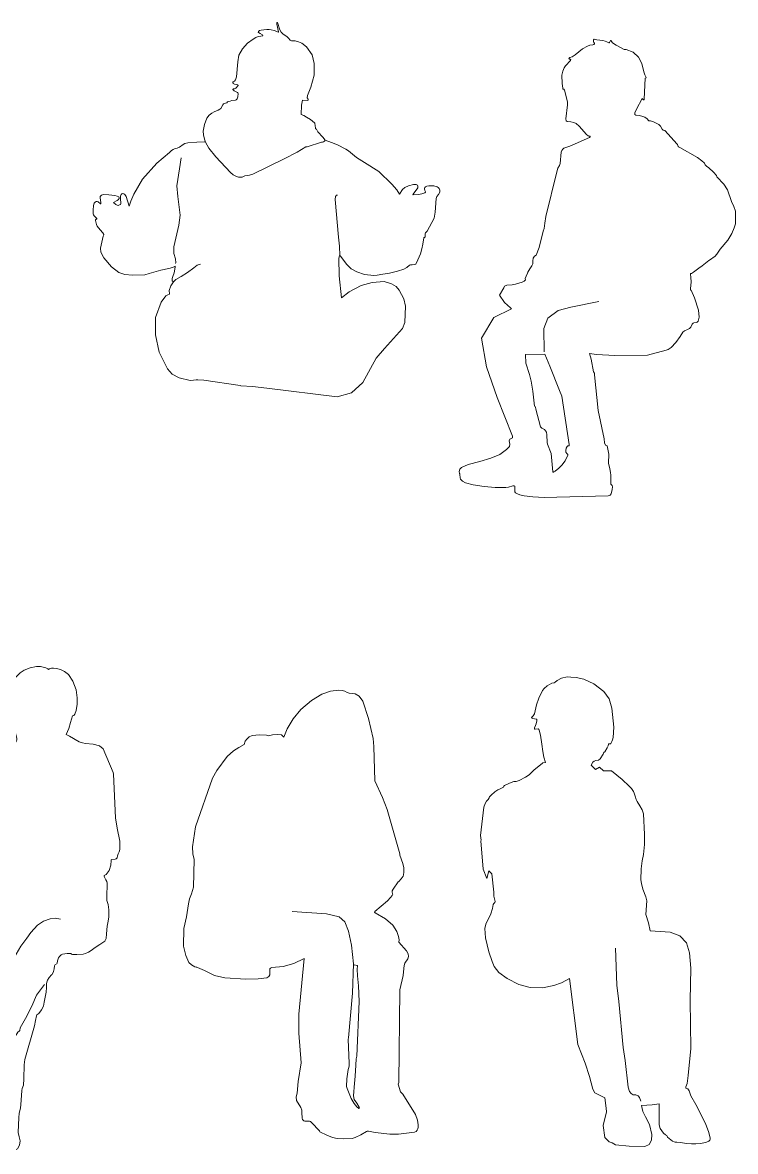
# Model space of a CAD drawing. Header units: millimetres. Extents: x -63086 to 144078, y -129912 to 13382.
# Drawn here: x -47885 to -45891, y -78495 to -75338 of the extents above; entities that cross this region are included whole.
import ezdxf

# ---------------------------------------------------------------- set-up
doc = ezdxf.new("R2010")
doc.units = ezdxf.units.MM
doc.layers.get('0').update_dxf_attribs({"lineweight": 0})
doc.layers.add('展開建具用', color=250, linetype='Continuous', lineweight=9)

# ---------------------------------------------------------------- blocks, each defined once
blk = doc.blocks.new('人物（CAD素材.com）8af58971')
at = {"color": 0, "linetype": 'ByBlock', "lineweight": -2}
blk.add_lwpolyline([(-0.4, 1002.9), (-8.4, 1002.4), (-16.7, 1001.3), (-21.2, 1000.3), (-24.1, 997.4), (-24.6, 996), (-23.4, 994.5), (-18.7, 991.8), (-12.8, 988.1), (-11.5, 986.1), (-12.4, 985.2), (-17.1, 985), (-24.2, 983.9), (-31.2, 980.9), (-38.9, 976.5), (-54.4, 965), (-68.9, 949.4), (-78.5, 931.2), (-81.7, 913.1), (-85.3, 870.6), (-88, 862.5), (-90.5, 858.9), (-94.5, 856.4), (-95.1, 855.6), (-95.4, 854.5), (-95.4, 854), (-95, 853.1), (-94.2, 852.2), (-93, 851.4), (-91.2, 850.6), (-81.7, 848.4), (-81.1, 848), (-80.5, 847.4), (-80.3, 847), (-80.3, 846.7), (-80.4, 846.2), (-87.2, 839.4), (-91.1, 837.2), (-93.3, 836.9), (-94.2, 836.6), (-95.1, 836), (-95.2, 835.5), (-95.2, 835), (-94.6, 834.1), (-93.7, 833.1), (-91.8, 831.8), (-82.3, 826.8), (-81.2, 825.7), (-80.5, 824.1), (-81.7, 814.6), (-83.5, 809.2), (-84.9, 807.4), (-86.1, 806.3), (-88.1, 805.3), (-98, 804.3), (-103.4, 803.2), (-110.6, 800.9), (-111.2, 800.4), (-111.7, 799.5), (-111.8, 798.8), (-112.7, 798.2), (-119.3, 796), (-121.3, 794.9), (-123.8, 792.2), (-129.4, 782.5), (-131.7, 780.1), (-136.3, 777.4), (-147.7, 772.5), (-154.7, 769), (-161.9, 763.8), (-167.9, 755.2), (-174.5, 737.2), (-178.4, 718.7), (-177.8, 708.8), (-174.6, 696.4), (-171.5, 688.3), (-176, 688.6), (-196.4, 688.3), (-221.8, 685.9), (-229.3, 684.2), (-234.2, 681.9), (-245, 674.6), (-251.6, 671.5), (-259.1, 669.4), (-262.5, 667.8), (-266.6, 664.8), (-272.4, 659.1), (-308.4, 629.6), (-347.9, 584.2), (-372, 542.6), (-381.1, 523.4), (-385.5, 509.1), (-394, 536.5), (-397.3, 541.7), (-400.2, 544), (-403.1, 544.6), (-406.2, 543.7), (-408.3, 541.3), (-409.3, 537.4), (-409.4, 531), (-409, 516.6), (-409.7, 514), (-412.3, 512.4), (-416.4, 511.4), (-419.3, 511.6), (-422.3, 513.4), (-429.2, 519.8), (-419, 525.1), (-414.9, 528), (-414, 529.2), (-413.3, 530.9), (-413.3, 532.7), (-414.8, 534.9), (-419, 537), (-425.5, 538.6), (-442.1, 541.1), (-457.2, 541.9), (-462.7, 540.2), (-466.3, 536.6), (-466.7, 532.7), (-464.7, 519.1), (-464.5, 516.2), (-464.7, 515.9), (-465.3, 515.8), (-472, 520.8), (-474.5, 521.8), (-476.4, 522.2), (-477.8, 522.1), (-479.6, 521.5), (-481, 520.4), (-483, 517.3), (-484.9, 511.4), (-486, 498.4), (-486, 487.3), (-485.4, 484.5), (-483.8, 481.7), (-476.3, 474.6), (-475.7, 473.8), (-475.7, 473.1), (-476, 472.8), (-476.5, 472.5), (-477.6, 472.4), (-478.8, 471.9), (-479.3, 471.5), (-479.6, 471), (-479.7, 470.3), (-479.8, 469.2), (-479, 465.1), (-477.1, 457.8), (-475, 453.1), (-466.3, 442.6), (-458.9, 435), (-455.9, 430.1), (-456.2, 428.5), (-458.2, 425.1), (-465.3, 392), (-464.7, 380.8), (-456.6, 364.5), (-434.8, 339.2), (-414, 323.4), (-397.4, 318.1), (-376.5, 316.3), (-341.8, 317), (-329.2, 320.6), (-297.3, 330.1), (-274.6, 334.7), (-264.7, 337.8), (-258.1, 340.8), (-257.3, 341), (-256.7, 340.5), (-257, 338.3), (-260, 322.7), (-263.6, 312.8), (-264.9, 306.6), (-264.8, 300.4), (-261.1, 297.4), (-268.8, 286.3), (-273.6, 273.5), (-272.8, 263.6), (-273.3, 261.9), (-277.5, 261), (-283, 258.2), (-296.1, 241.1), (-311.4, 198.1), (-312, 149.4), (-301.1, 100.6), (-278.3, 54), (-264.9, 38.9), (-245.7, 29.4), (-214.6, 21.7), (-205.7, 22.2), (-198.3, 23.6), (-193.3, 23.7), (-177, 22.3), (-74.7, 7.4), (-73.2, 6.5), (-40.9, 4.9), (0, 0), (196, -24.2), (236.8, -13.1), (268.4, 16.4), (305, 84), (328.5, 111.5), (379.5, 167.2), (385.8, 183.8), (387.4, 229.5), (383, 250.3), (369.8, 274.5), (361.2, 284), (348, 291.5), (327.4, 298), (294.5, 295.6), (263.7, 287.7), (229.7, 269.2), (208.3, 252.3), (202.3, 314.2), (201.3, 363.5), (203.2, 370.5), (204, 370.9), (205.9, 369.3), (223, 345.7), (235.8, 334.1), (251.3, 325.4), (273.2, 318.4), (299.1, 315.6), (308.4, 316.3), (324.3, 319.4), (342.8, 322.1), (365.2, 327), (383, 332.7), (391.1, 337.9), (398.5, 343.9), (401.3, 344.9), (405.9, 345.3), (413.3, 345.6), (416.1, 347.1), (422.4, 359.3), (429.1, 375.8), (433.4, 389.8), (435.8, 403.2), (438.3, 420.1), (438.8, 421.2), (439.6, 421.8), (440.5, 421.9), (441.4, 422.4), (442, 423.5), (442.3, 425.2), (442.2, 432.2), (443, 434.4), (447.8, 439.3), (467.9, 475.6), (470.6, 492.5), (473.1, 531), (475.4, 536.4), (479.7, 541.9), (483.1, 548.3), (483.9, 553.9), (481.9, 558.6), (479.1, 561.5), (476, 563.4), (466.6, 565.7), (460.4, 566.2), (452.7, 566.1), (447, 565.2), (444.8, 564.3), (443.1, 563.1), (441.9, 561.8), (440.9, 559.7), (440.6, 557.3), (441.3, 553.4), (443.3, 549.3), (443, 548.2), (441.1, 546.8), (433.3, 543.9), (423.6, 542.1), (409.3, 540.4), (408.5, 540.7), (408.1, 541.5), (408.3, 542.1), (420.5, 557.5), (421.9, 560.1), (422.4, 562.7), (422, 565.2), (421.2, 567.6), (420.6, 568.3), (419.3, 569.1), (417.1, 569.6), (409.7, 569.5), (396.1, 565.8), (386, 561.3), (379.4, 555.7), (370.5, 542.6), (363.3, 555.1), (349.6, 571), (313.1, 606.2), (272.6, 631.1), (250.5, 645), (227.9, 663.9), (220.7, 668.9), (197.1, 681), (180.6, 687.6), (162.7, 693.5), (162.6, 694.1), (156, 701.9), (142.3, 717.4), (138.2, 724.5), (137.8, 724.9), (137.4, 725.1), (136.9, 725.2), (136.7, 725.3), (136.6, 725.5), (136.1, 726.3), (135.1, 735.9), (134.3, 739.5), (133.5, 741.1), (132.8, 742.1), (121.9, 751.1), (111, 758.4), (102.8, 762.6), (96, 765.7), (96.7, 791.6), (99.8, 805.9), (112.4, 804.6), (115.3, 805.6), (115.6, 808.1), (112.8, 812), (113.5, 819), (122.4, 841.5), (131.7, 875.3), (132.4, 907.7), (126, 932.8), (110.8, 954.6), (97.2, 965), (88.5, 969.1), (79.1, 971.3), (68.3, 971.8), (65, 973), (60.2, 979.2), (55.1, 983.8), (45.6, 990.1), (39.7, 995.7), (36.1, 1002.1), (34.3, 1007.5), (31.6, 1017.2), (29.9, 1021.2), (29.1, 1022.5), (28.6, 1022.6), (28.1, 1022.4), (27.7, 1021.7), (27.3, 1020.5), (27.4, 1018.1), (32, 996.7), (32, 996.4), (31.8, 996.2), (31.6, 996.2), (27.9, 997.5), (20.1, 1000.7), (12.1, 1002.5), (5.7, 1002.9)], close=True, dxfattribs=at)
for points in [[(-171.5, 688.2), (-162.4, 671.3), (-142.8, 647.3), (-102.1, 603.4), (-94.7, 597.2), (-87.2, 593.2), (-79.4, 590.5), (-74.1, 589.9), (-69.1, 590.6), (-62, 593.9), (-54.9, 595.1), (-48.9, 595.5), (-39.1, 598.6), (47.7, 641.2), (84.1, 659.9), (108.5, 674.7), (112.7, 675.3), (152.6, 688), (155.3, 688), (158.5, 688.8), (160.9, 690.5), (162, 691.9), (162.7, 693.5)], [(-239.6, 643.9), (-244.3, 613.1), (-251.9, 566), (-249.7, 536), (-243.1, 484.1), (-246.3, 456.4), (-260.2, 395.4), (-260.6, 376.9), (-255.4, 361.6), (-254.7, 350.9), (-256.1, 348.4)], [(197.4, 539.5), (194.5, 539.5), (191.9, 535.9), (190.6, 528), (200.2, 422.6), (203, 397.2), (203.6, 370.7)], [(-185.6, 347.3), (-195.1, 343.7), (-205, 337.1), (-222.7, 323.7), (-240.2, 312.8), (-254.6, 303.9), (-261.1, 297.4)]]:
    blk.add_lwpolyline(points, dxfattribs=at)
blk = doc.blocks.new('人物（CAD素材.com）19ce0cf0')
at = {"color": 0, "linetype": 'ByBlock', "lineweight": -2}
blk.add_lwpolyline([(50, 1279), (48.9, 1278.7), (48.3, 1277.6), (48.1, 1275.3), (48.5, 1272.5), (49.5, 1269.9), (51, 1267.8), (51, 1266), (49.5, 1264.5), (46.6, 1263.5), (37.5, 1262.6), (31.2, 1260.2), (17.5, 1252.2), (-2.8, 1235.3), (-11.2, 1230.5), (-18.3, 1228.1), (-19.2, 1227.4), (-20.2, 1226.1), (-20.5, 1225.3), (-20.2, 1224.4), (-19.2, 1223.7), (-18.2, 1223.3), (-17.1, 1223.2), (-16.1, 1222.7), (-15.6, 1222.1), (-15.6, 1221.4), (-16.4, 1220.1), (-29.9, 1204.6), (-34, 1198.9), (-38, 1190.3), (-40.1, 1178.9), (-39.4, 1155.9), (-38, 1142.7), (-37.3, 1140.5), (-36.5, 1139.3), (-35.8, 1139.2), (-35.1, 1139.3), (-34.2, 1138.9), (-33.5, 1138.2), (-32.9, 1137), (-32.1, 1133.6), (-24.8, 1103), (-24.5, 1095.7), (-29.4, 1056.6), (-28.5, 1051.3), (-25.7, 1049.2), (-15.3, 1048), (-7.1, 1046.5), (-0.6, 1043.3), (7.8, 1035.8), (29, 1013.1), (33.7, 1009.2), (34.8, 1008.6), (37.1, 1008.4), (38.1, 1008.1), (38.9, 1007.6), (39, 1007.2), (38.8, 1006.2), (38.1, 1005.2), (37.3, 1004.7), (-11.3, 982.7), (-17.8, 980.4), (-34.4, 974.7), (-37.8, 972.1), (-40.5, 968.5), (-42.2, 963.8), (-45.3, 931.9), (-47, 925.9), (-51.4, 918.3), (-54.7, 908.3), (-84.9, 783.1), (-87.6, 764.8), (-89.8, 749.7), (-93, 742.7), (-103.7, 696.4), (-112, 675.7), (-116.9, 672.3), (-120.1, 666.5), (-121.2, 659.1), (-121.8, 651.5), (-124.1, 645.6), (-129.5, 637.5), (-135.8, 627.5), (-136.2, 625.4), (-140.3, 616.5), (-142.7, 610.1), (-142.3, 605.9), (-146, 602.8), (-151.3, 599.8), (-170.3, 594.3), (-179, 592.3), (-194, 591.3), (-200.9, 588.8), (-202.8, 584), (-215, 563.2), (-200.5, 542.6), (-183.9, 528.5), (-181.5, 525.7), (-230.1, 501.1), (-265.3, 443.4), (-250.8, 363.5), (-221.1, 277.5), (-178.5, 168.7), (-178.5, 164.3), (-185.4, 160.4), (-187.5, 156.2), (-186.2, 146.8), (-186.3, 140.4), (-194.8, 131.6), (-213.9, 118.1), (-238.7, 107.3), (-269.9, 98.7), (-302, 90), (-320.9, 81.9), (-325.7, 76.5), (-327.2, 70.4), (-326.8, 64.9), (-326, 63.8), (-325.4, 61.9), (-325.1, 52.7), (-323.9, 49), (-318.3, 43), (-309.8, 38.3), (-288.3, 32.7), (-257.9, 28.7), (-227, 25.6), (-197, 25.5), (-189.8, 26.4), (-177.4, 29.8), (-175.4, 30.3), (-173.6, 30.1), (-172.1, 29.3), (-171.6, 28.4), (-171.4, 26.8), (-172, 16.2), (-171.6, 13.5), (-170, 11.1), (-164.3, 7.5), (-157.6, 5), (-145.9, 2.3), (-121.9, -0.8), (-89.5, -2.6), (89.5, 2.6), (94.7, 4.1), (97.3, 8), (100.7, 19.8), (101.4, 27), (100.1, 30.7), (98, 33.6), (97.7, 33.8), (97.1, 33.9), (96.9, 34), (96.8, 34.4), (96.5, 60.4), (95.8, 67.3), (93.5, 77.6), (89.8, 94), (91, 119.1), (86.4, 142), (83.4, 143.3), (81.5, 143.7), (79.1, 150.4), (78.4, 161.9), (60.9, 241.1), (50.6, 340.8), (50.8, 345.3), (48.3, 348.6), (42.1, 384.6), (37.2, 400.6), (57, 397.7), (107.8, 395.1), (198.9, 395.4), (251.7, 409.3), (257.2, 411.5), (265.7, 417.3), (278.9, 431.2), (290.4, 447.9), (297.8, 459.6), (302.4, 463.7), (311, 467.5), (317.1, 470.2), (320.7, 473.8), (324.5, 482.4), (326.6, 485.1), (328.8, 486.3), (335.7, 487.1), (338.4, 488.4), (340.5, 490.6), (342.3, 494.3), (343.9, 502.3), (341.9, 521.3), (330.7, 556), (321.7, 577.4), (320.8, 577.9), (320, 577.7), (319.7, 578.7), (319.8, 581.7), (321.4, 600), (320.5, 613.6), (319.2, 621), (319.2, 622.8), (319.9, 623.7), (320.6, 624), (322.5, 624.3), (328.1, 627.7), (331.8, 630.7), (342.4, 638.8), (351.7, 645.1), (361.3, 652.9), (370.4, 660.3), (377.9, 665.5), (383, 668.8), (387.4, 672), (393.6, 677.7), (402.8, 691.7), (423.6, 717.3), (434.7, 735.8), (441.9, 751.6), (445.1, 763.2), (445.2, 798.8), (440.3, 811.1), (434.4, 825), (422.8, 857.9), (412.6, 873.5), (393.3, 894.6), (392.5, 897.7), (384, 907.6), (371, 919.9), (364, 924.6), (360.5, 928.3), (358.8, 932.3), (357.6, 934), (351.5, 939.4), (338.9, 948.3), (290.1, 976.7), (285.6, 978.3), (284.8, 979.4), (283.6, 984.5), (282.6, 986), (247.5, 1023.6), (242.7, 1025.1), (240.5, 1028), (236, 1036), (230.8, 1041.1), (223.9, 1044.9), (216.4, 1048.3), (207.6, 1051.4), (203.8, 1051.1), (202.8, 1051.3), (201.7, 1052), (201, 1052.8), (199.5, 1056), (198.6, 1056.9), (191.6, 1061), (183.3, 1063.9), (175.5, 1065.5), (166.5, 1066.8), (164.1, 1068.7), (163.9, 1073.2), (169.1, 1086), (183.2, 1112), (184.2, 1113), (184.7, 1113.1), (185.7, 1112.7), (188.3, 1109.9), (189.2, 1109.6), (189.6, 1109.8), (190.1, 1110.4), (190.2, 1111.4), (192.7, 1170), (193.1, 1170.7), (195.8, 1171.6), (195.9, 1172.4), (191.9, 1180), (189.2, 1187.9), (183.7, 1211.8), (174, 1229.4), (158.7, 1243.2), (139.9, 1250.2), (134.3, 1250.9), (111.8, 1262.3), (101.1, 1269.2), (97.5, 1275), (96.6, 1275.5), (95.5, 1275.3), (94.5, 1274.1), (93, 1270.1), (92.4, 1269.5), (91.3, 1269.5), (85.8, 1272.1), (81.1, 1273.8), (74.4, 1275.3), (57.2, 1277.5)], close=True, dxfattribs=at)
for points in [[(63.3, 545.6), (-15.6, 529.5), (-50.6, 520.2), (-79.2, 498.9), (-90.5, 470.4), (-90, 404.7)], [(-65.6, 69.8), (-65.1, 68.8), (-64, 68.4), (-62.3, 69), (-58.6, 71.4), (-48.8, 79.8), (-40.4, 87.9), (-31.3, 100.6), (-23.8, 116), (-23.9, 117.6), (-24.8, 119), (-27.7, 121.7), (-28.5, 123.2), (-29, 124.5), (-29.3, 129.5), (-28.1, 135.4), (-25.6, 140), (-23.3, 141.7), (-20.6, 142.2), (-19.9, 142.8), (-19.4, 145.6), (-40.5, 281.2), (-46.5, 296.4), (-73.8, 365.1), (-88.1, 398.2), (-142.3, 397.8), (-140.6, 373.7), (-131, 341.6), (-125.9, 322.7), (-121.7, 295.3), (-116.5, 252.8), (-115, 251.7), (-114.4, 249.9), (-113.5, 244.3), (-99.9, 195.5), (-96, 191.6), (-88.6, 188), (-83.6, 180), (-82.4, 172.5), (-81.7, 151.7), (-80.7, 146.3), (-70.2, 120.8), (-65.6, 69.8)]]:
    blk.add_lwpolyline(points, dxfattribs=at)
blk = doc.blocks.new('人物（CAD素材.com）04bb647e')
at = {"color": 0, "linetype": 'ByBlock', "lineweight": -2}
blk.add_lwpolyline([(119, 1346.4), (117.2, 1348.9), (110.9, 1351.4), (96.4, 1354.9), (91.2, 1355.4), (84.7, 1355.2), (67, 1351.7), (50.2, 1344.8), (39.3, 1337.4), (27.7, 1325.6), (18.9, 1313.6), (8, 1291.1), (-0.6, 1263.7), (-2.5, 1248.1), (-0.7, 1234.9), (9.5, 1208), (20, 1185.9), (26.4, 1170), (30.3, 1154.1), (30, 1149), (28.7, 1145.8), (26.7, 1143.5), (19.7, 1139.9), (-27.7, 1123.9), (-42.5, 1119), (-52.9, 1114.3), (-56.4, 1112), (-58.8, 1108.8), (-60.9, 1103), (-63.8, 1089.5), (-65.4, 1072.8), (-67.5, 1043.7), (-69.8, 1034.3), (-74.5, 1024.5), (-83.4, 1010.2), (-96, 986.2), (-103.7, 966), (-104.3, 955.8), (-102.1, 949.3), (-97.8, 944.8), (-90.9, 942.1), (-77.9, 935.1), (-68.9, 927.9), (-68.1, 926), (-68.1, 923.3), (-71.2, 916), (-72.2, 911.4), (-71.5, 901.8), (-71, 897), (-71.2, 895.2), (-71.5, 894.6), (-72.1, 894.1), (-73.3, 893.7), (-75.8, 893.5), (-77.7, 893), (-79.2, 892), (-80.3, 890.7), (-81.2, 890.1), (-81.9, 889.8), (-83.1, 889.7), (-93.8, 889.9), (-104.9, 891), (-135.2, 895.9), (-158.7, 898.2), (-168.8, 897.9), (-178.9, 898.3), (-192, 900), (-211.7, 903.4), (-215.1, 903.3), (-218.3, 901.4), (-219.6, 899.1), (-220.1, 896.3), (-237.5, 894.9), (-246.6, 893.3), (-261, 889.1), (-272.4, 884.7), (-284.8, 878.6), (-287.3, 876.7), (-289, 873.6), (-289.1, 869.9), (-287.8, 867), (-285, 864.6), (-289.2, 857.1), (-289.8, 854), (-288.9, 851.2), (-287.1, 849.7), (-284.9, 849.3), (-282.3, 850.5), (-281.4, 847), (-279, 844.4), (-275.8, 843.5), (-272.4, 843.7), (-272, 841.8), (-271.2, 840.3), (-268, 837.4), (-263.9, 834.9), (-261.1, 833.9), (-259.2, 833.7), (-258, 834.3), (-257.5, 834.9), (-257.2, 835.7), (-250.4, 829.9), (-246.3, 827.8), (-237.9, 826.3), (-232.2, 826.9), (-228.6, 828), (-227.2, 829.3), (-225.5, 830), (-224.2, 830.2), (-223.1, 830.1), (-222, 829.9), (-220.9, 829.4), (-219.9, 828.6), (-217.2, 825.1), (-210.8, 817.7), (-209.2, 816.6), (-207.4, 816), (-199.6, 815.2), (-196.5, 814.7), (-194.6, 813.8), (-193.8, 813.1), (-193.8, 811.9), (-198.5, 804.4), (-200.9, 798.5), (-241.6, 686.2), (-244, 681.1), (-244.3, 666.7), (-239.5, 631.6), (-236, 625.3), (-227.3, 620.6), (-186.7, 603.5), (-157.3, 595.3), (-149.6, 594.4), (-144.9, 598.5), (-140.7, 612.2), (-70.6, 800.6), (-69, 803.1), (-65.2, 804.9), (-53.8, 806.6), (-48.1, 808.9), (-38, 816.1), (-37.8, 816), (-37.8, 815.6), (-38.4, 814.7), (-41.2, 807.1), (-44.9, 795), (-71.5, 724.8), (-83.2, 704.3), (-93.1, 694.3), (-100.9, 681.5), (-109.5, 669.9), (-113.9, 650.3), (-117.3, 585.7), (-109.5, 584.7), (-96.7, 587.5), (-84.6, 595.7), (-55.2, 629.2), (-53.7, 630.2), (-51.3, 626.7), (-14.9, 546.4), (5.5, 505.4), (-20.2, 453.5), (-50, 386.7), (-55.6, 358.3), (-63.7, 341.7), (-85.7, 316.1), (-90, 306), (-96.5, 267.7), (-121.2, 245.4), (-141.4, 222.7), (-142.4, 218.4), (-141.7, 210.2), (-138.5, 203), (-132.7, 195), (-141.3, 184.8), (-144.2, 178.1), (-144.4, 172.7), (-142.5, 167.4), (-138.1, 162.6), (-124, 150.7), (-108.8, 139.5), (-100.6, 132.7), (-95.6, 128), (-83.5, 121.2), (-68.4, 115.8), (-61.8, 116), (-56.7, 118), (-54, 121.9), (-47.3, 138.1), (-45.8, 139.9), (-43.3, 139.3), (-41.9, 136.4), (-42.7, 132.5), (-46.6, 124.2), (-48.8, 116.3), (-52, 78.1), (-53.5, 75), (-59, 54.9), (-63.3, 47), (-67.6, 32.9), (-64.1, 19), (-55.4, 10.2), (-33.6, 0.3), (-23.1, -1.1), (23.1, 1.1), (31.6, 6.5), (37.7, 16.6), (39.4, 28.6), (37.1, 40.1), (34.3, 51.5), (35.4, 94.1), (37.1, 104.8), (40.6, 120.5), (41.5, 129.7), (43.7, 169.3), (45, 174.5), (48.4, 183.9), (49.4, 201.7), (50.2, 241.1), (52.8, 255.9), (79.2, 350.4), (82.2, 365.5), (84.7, 378.1), (86.3, 380.6), (91.6, 384.8), (99.6, 395.4), (104.8, 405.5), (105.5, 411.2), (106.3, 416.4), (109.2, 430.2), (112, 443.9), (113.2, 457.5), (113.1, 467.7), (113.7, 472.4), (116.2, 478), (120.7, 485.1), (126.8, 493.2), (128.7, 493.9), (132.4, 502.1), (134.6, 509.3), (135.7, 518.1), (136.4, 520), (137.6, 521.4), (141.6, 523.2), (142.9, 525.2), (143.7, 531.6), (146.9, 540), (149.4, 543.7), (154.1, 548.6), (157.5, 550.3), (170.7, 552.8), (180, 552.9), (181.3, 552.4), (183, 551), (185.9, 549.9), (198, 549.7), (215.5, 550.7), (222.5, 552.3), (230.5, 555.9), (238.2, 560.7), (249, 568.9), (262.7, 577.6), (276.1, 586.8), (279.8, 594.3), (281.4, 607.2), (282.9, 629.2), (286, 642.6), (287.7, 654.9), (287.8, 674.6), (285.6, 689.7), (282.3, 700.6), (281.6, 710.3), (282.6, 749.1), (281.5, 753.5), (279.5, 758.1), (275.2, 766.4), (274.4, 769.1), (274.5, 770.8), (279.9, 773.8), (288, 784.5), (292.8, 799.8), (293.6, 812.5), (294.3, 814.5), (295.9, 815.4), (305, 816), (308.3, 817), (310.8, 819.7), (311.9, 825.7), (313.9, 831.2), (316.8, 836.6), (318.6, 843), (318.5, 867), (311.1, 903.2), (306.5, 931.8), (300.2, 1054.3), (300, 1058.6), (271.8, 1125.2), (261.7, 1133.3), (243.5, 1138.2), (222.6, 1139.8), (213.4, 1141.3), (204.4, 1144.6), (177.9, 1159.9), (168.4, 1165.1), (175.5, 1181.6), (180.6, 1198.6), (186.3, 1217.4), (189.2, 1218), (192.2, 1221.4), (195.8, 1231.8), (198.5, 1249.6), (198.9, 1268), (195.9, 1289.5), (186.9, 1314.5), (174.3, 1333.1), (163.3, 1341.6), (152.3, 1346.5), (141, 1349.6), (132.8, 1350.6), (127, 1350.2), (121.8, 1348.5)], close=True, dxfattribs=at)
for points in [[(152.1, 648.5), (137.3, 651.2), (123.7, 649.4), (105.2, 642.7), (87.5, 631.8), (69.5, 610.9), (58.3, 595), (41.3, 573.2), (21.8, 539.6), (5.5, 505.4)], [(107.5, 466), (85.5, 436.1), (72.2, 405.5), (54.4, 370.6), (39.7, 344.8), (38.5, 336.7), (36.5, 335), (32.7, 332.9), (30.4, 327.7), (22.5, 316.9), (14.8, 302.1), (9.3, 288.6), (7.2, 286), (4.4, 285), (0.1, 285), (-1.8, 284.1), (-2.9, 278.6), (-4.7, 274.9), (-7.6, 271), (-11.5, 267.3), (-16.8, 264), (-21.8, 261.2), (-24.1, 258.2), (-25.3, 254.3), (-27.4, 241.7), (-27.6, 233.8), (-27.1, 231.8), (-27.2, 228.3), (-28.5, 222.7), (-29.5, 218.5), (-31.1, 206.5), (-38, 170.9), (-41.3, 164), (-43.9, 151.4), (-43.7, 146.9), (-39.8, 142.9)]]:
    blk.add_lwpolyline(points, dxfattribs=at)
blk = doc.blocks.new('人物（CAD素材.com）4b011c4e')
at = {"color": 0, "linetype": 'ByBlock', "lineweight": -2}
blk.add_lwpolyline([(-25.3, 1239.1), (-30.8, 1240.8), (-37.4, 1244.8), (-44.3, 1247.1), (-54.2, 1247.9), (-77.3, 1245.2), (-101.3, 1236.5), (-130.3, 1218.7), (-160, 1193.6), (-181.7, 1168), (-198.7, 1139.4), (-207.9, 1116.3), (-214.5, 1122.4), (-226.8, 1124), (-239.2, 1122.6), (-250.3, 1120.2), (-255.9, 1121.7), (-275.6, 1122.4), (-296.3, 1120.9), (-304.8, 1117.3), (-311.5, 1111), (-315.5, 1104.7), (-318.3, 1095.5), (-334, 1087.9), (-348.5, 1078.5), (-366, 1062.4), (-394.8, 1023), (-407.4, 1001.4), (-455, 865.7), (-463.5, 809.3), (-462.6, 789.7), (-458.5, 774.6), (-460.9, 697.1), (-465.6, 678.1), (-471.2, 663.8), (-474.8, 650), (-479.9, 613.6), (-487.8, 581.2), (-488.4, 531.5), (-482.2, 505.3), (-473.8, 486.4), (-466.1, 479.7), (-456.3, 473.9), (-453.1, 473), (-451.2, 472.9), (-449.1, 472.3), (-430, 463.7), (-401.9, 450.2), (-372.4, 443.1), (-314, 439.3), (-279.4, 440.8), (-255, 443.7), (-249.5, 446.7), (-246.8, 452.1), (-246.5, 468), (-245.1, 470.6), (-241.2, 472.2), (-209.6, 475), (-179.5, 482.9), (-150.5, 497.1), (-165.5, 341.3), (-165.5, 288.2), (-159, 205.7), (-167.8, 153.1), (-170.1, 120.4), (-173.7, 110.2), (-172.7, 100.4), (-160.5, 80.3), (-157.6, 73.1), (-157.1, 66.2), (-156.4, 50.8), (-155.3, 46.9), (-154, 44.9), (-152.3, 43.3), (-149.5, 42.2), (-144.9, 42), (-138.4, 42.6), (-135.7, 42.3), (-133.3, 41.2), (-130.1, 38.8), (-108, 15.7), (-107.4, 13.6), (-106.8, 13), (-87.9, 3.6), (-71.6, -3.1), (-58.2, -5.8), (-40.4, -6.6), (-16.9, -6), (-7.9, -3.7), (7.9, 3.7), (23.1, 13.2), (25.5, 14.2), (28.6, 14.4), (47.6, 10.8), (88.3, 6.1), (112.9, 5.9), (158, 11.4), (162, 13.8), (164.8, 16.9), (167, 21.2), (168.1, 25.7), (168.2, 32), (166.4, 45.2), (160.4, 61.1), (124.9, 118.2), (118.7, 124.6), (111.6, 145.9), (113.9, 150.7), (116.9, 410.1), (125.9, 449.4), (127.9, 469), (128.5, 478.1), (130.9, 484.2), (138.6, 496.3), (140.6, 502.6), (139.8, 510.3), (135.7, 518.4), (114.1, 543.3), (114.6, 549.6), (113.4, 559.3), (108.7, 573.2), (97.2, 590.6), (76.5, 608.4), (47.4, 625.1), (45.5, 627.1), (46.9, 628.6), (82.4, 659), (90.7, 667.5), (95.1, 673.2), (96.4, 675.7), (96.7, 677.3), (96.4, 679.2), (94.9, 683.1), (94.8, 684.2), (95.2, 686.5), (97.7, 691.6), (111.7, 711.8), (113.7, 712.7), (120.4, 720.1), (125.7, 727.7), (127, 731), (127.9, 739.2), (127.6, 751.1), (125, 762.9), (116.8, 786.6), (116.5, 790.3), (81.2, 914.2), (67.8, 948), (46.4, 994.4), (44, 1090.7), (41.8, 1112.5), (29.1, 1168.4), (13.6, 1217.3), (3.2, 1231.4), (-8, 1237.1), (-16.1, 1238.5)], close=True, dxfattribs=at)
blk.add_lwpolyline([(-184.6, 628.7), (-88.3, 622.5), (-53.2, 614.3), (-37.5, 600.1), (-26.6, 573.9), (-18.2, 534.3), (-12.7, 482.8), (-15.8, 399.9), (-26.8, 275.8), (-27.5, 271.7), (-24.6, 203.2), (-25, 197.4), (-26.3, 192), (-28.1, 186.6), (-31.7, 160.9), (-32.5, 139.6), (-30.9, 134.1), (-19.2, 105.6), (-11.2, 91.8), (-3.3, 82.5), (2, 78.1), (3.5, 78.9), (3.1, 81.2), (-3.8, 92.4), (-10.6, 103.1), (-12.5, 113.2), (-10.4, 148.9), (-9.2, 156.8), (-7.2, 182.1), (-5.7, 216.3), (-3.8, 224.5), (2.7, 377.5), (0.9, 420.5), (-1.9, 448.4), (-2.5, 467.4), (-2, 476.6), (-2.7, 478), (-11.1, 479.9), (-12.7, 477.7)], dxfattribs=at)
blk = doc.blocks.new('人物（CAD素材.com）ec0c4ead')
at = {"color": 0, "linetype": 'ByBlock', "lineweight": -2}
blk.add_lwpolyline([(-126.1, 1303.2), (-141.3, 1299.6), (-154.2, 1293.6), (-159.5, 1288.6), (-162.4, 1286.8), (-168.3, 1285.6), (-181.8, 1278.3), (-190.2, 1271.3), (-194.5, 1265.7), (-204.7, 1244.1), (-211.4, 1224.9), (-217.6, 1200.1), (-220.6, 1194.8), (-224.8, 1190.7), (-225.1, 1190), (-224.9, 1189), (-223.6, 1187.8), (-221.6, 1186.9), (-212.4, 1185.6), (-211.5, 1185.1), (-210.6, 1183.9), (-210.3, 1180.5), (-212.1, 1172.5), (-214.2, 1167.5), (-217.3, 1161.1), (-217.6, 1159.6), (-217.4, 1158.3), (-216.6, 1157.6), (-215.1, 1157.5), (-207.2, 1157.9), (-205.6, 1157.4), (-205, 1156.8), (-204, 1154.9), (-200.4, 1140.2), (-196.7, 1115), (-193.8, 1094.4), (-190.7, 1078.7), (-186.2, 1064.1), (-193.4, 1062.7), (-195.7, 1061.4), (-218.3, 1043.4), (-224.9, 1037.2), (-232.5, 1029.4), (-241.9, 1022.6), (-260.2, 1013.3), (-268, 1011.2), (-274.6, 1010.7), (-287.4, 1006.1), (-301.2, 999.6), (-302.4, 998.6), (-303.1, 997.5), (-303.6, 995.7), (-304.1, 995.2), (-313.4, 990.1), (-319.4, 987.4), (-327.8, 982.1), (-338.7, 973), (-342.4, 969.1), (-343, 967.7), (-343.5, 965.1), (-346.9, 960.5), (-351, 955.8), (-355.2, 949), (-359.1, 939), (-368.6, 859.5), (-366.6, 847), (-367.3, 844.9), (-360.4, 765.6), (-350.6, 740), (-345, 761), (-336.4, 752.5), (-330.6, 701.6), (-330.8, 690.2), (-327.4, 675.3), (-328.2, 672.4), (-331.1, 670.1), (-333, 667.2), (-333.8, 661.5), (-334.4, 655.3), (-339.6, 641), (-353.5, 611.8), (-356.4, 599.6), (-354.3, 573.2), (-345.3, 534.8), (-335.9, 507.7), (-329.5, 493.9), (-316.7, 476.9), (-293.4, 459.9), (-261.4, 442.7), (-229, 434.5), (-195, 433.7), (-163.5, 440.2), (-141.5, 447.9), (-119.5, 460.1), (-96.2, 275.5), (-75.3, 222.9), (-63, 186), (-54, 150.6), (-48, 140.4), (-20.6, 125.7), (-16.4, 97), (-15.4, 86.6), (-25.3, 49.1), (-20, 15.3), (-7.9, 2.8), (0, 0), (9.3, -5.4), (48, -9.4), (91.4, -9.6), (103.2, -4.7), (110.3, 7.4), (110.9, 23.6), (104.4, 51.2), (93, 73.2), (85.5, 87.9), (82.5, 104.8), (112.1, 106.5), (131.4, 109), (131.6, 51.1), (134.4, 40.1), (143.6, 27.6), (148.9, 22.3), (153.4, 20.7), (155, 16.1), (163.8, 8.5), (168.8, 5.4), (173.4, 3), (176.4, 2.3), (180.8, 2), (192.5, 0.8), (207.3, -1.1), (221.7, -2.3), (233.8, -2.4), (247, -1.5), (256.6, 0), (263.6, 1.9), (270.9, 5.4), (273.2, 7.6), (274, 9.9), (274.2, 13.6), (270.2, 29.1), (261.4, 54.3), (234.3, 107.9), (220.4, 131.8), (215.7, 145.9), (211.4, 151.2), (206.1, 153.6), (206.5, 157.3), (209.7, 166.4), (213.1, 188.5), (220.2, 263.7), (218.1, 398.6), (219.9, 488.8), (216.3, 531.4), (208.2, 559.7), (189.1, 579.2), (162.2, 589.1), (106, 593), (101.9, 616), (94.7, 638.7), (96.9, 676.8), (94.3, 688), (86.3, 709.4), (81.9, 725.9), (80.6, 736.1), (81.5, 766.9), (83.6, 788.6), (87.6, 806.7), (90.6, 834.9), (90.9, 863), (87.4, 920.5), (84.1, 931.5), (77.8, 943), (70, 954.5), (67.1, 960.8), (64.8, 970.1), (62, 978), (59.7, 982.8), (54, 991), (47.9, 997.7), (27.6, 1016.7), (-1.5, 1041), (-24.2, 1040.7), (-35.6, 1050.8), (-46.6, 1044.1), (-58.4, 1056.9), (-53.9, 1064.6), (-50.6, 1068), (-45.6, 1069.3), (-38.6, 1070.2), (-33.1, 1073.9), (-25, 1087.4), (-24.2, 1089.5), (-23.9, 1091.2), (-23, 1092.5), (-21.6, 1092.8), (-20.1, 1094), (-13.9, 1104.6), (-11.2, 1110.4), (-10.5, 1115.2), (-10, 1116), (-9.1, 1116.4), (-6.2, 1116), (-4.7, 1116.4), (-3.5, 1117.5), (-0.8, 1122.7), (1, 1127.6), (2.8, 1134.1), (4.4, 1162.4), (-0.6, 1216.3), (-8.4, 1242.1), (-23.4, 1262.4), (-51.3, 1283.9), (-78.9, 1296.8), (-101, 1301.5), (-115.8, 1303.1)], close=True, dxfattribs=at)
blk.add_lwpolyline([(9.3, 544.3), (12.9, 441.6), (18.7, 395.8), (30.7, 266.5), (36.5, 230.7), (45.3, 156.3), (48.6, 144.2), (53.5, 138.3), (59, 134.8), (66.1, 134.8), (73, 132), (76.4, 127.3), (79.9, 117.2)], dxfattribs=at)

msp = doc.modelspace()

# ---------------------------------------------------------------- block references
at = {"layer": '展開建具用', "ltscale": 10}
for name, p in [('人物（CAD素材.com）8af58971', (-47201.3852, -76360.8402)), ('人物（CAD素材.com）19ce0cf0', (-46336.311, -76664.0975)), ('人物（CAD素材.com）04bb647e', (-47931.1933, -78494.3393)), ('人物（CAD素材.com）ec0c4ead', (-46235.9835, -78471.6798)), ('人物（CAD素材.com）4b011c4e', (-46946.4588, -78453.1447))]:
    msp.add_blockref(name, p, dxfattribs=at)

doc.saveas('drawing.dxf')
